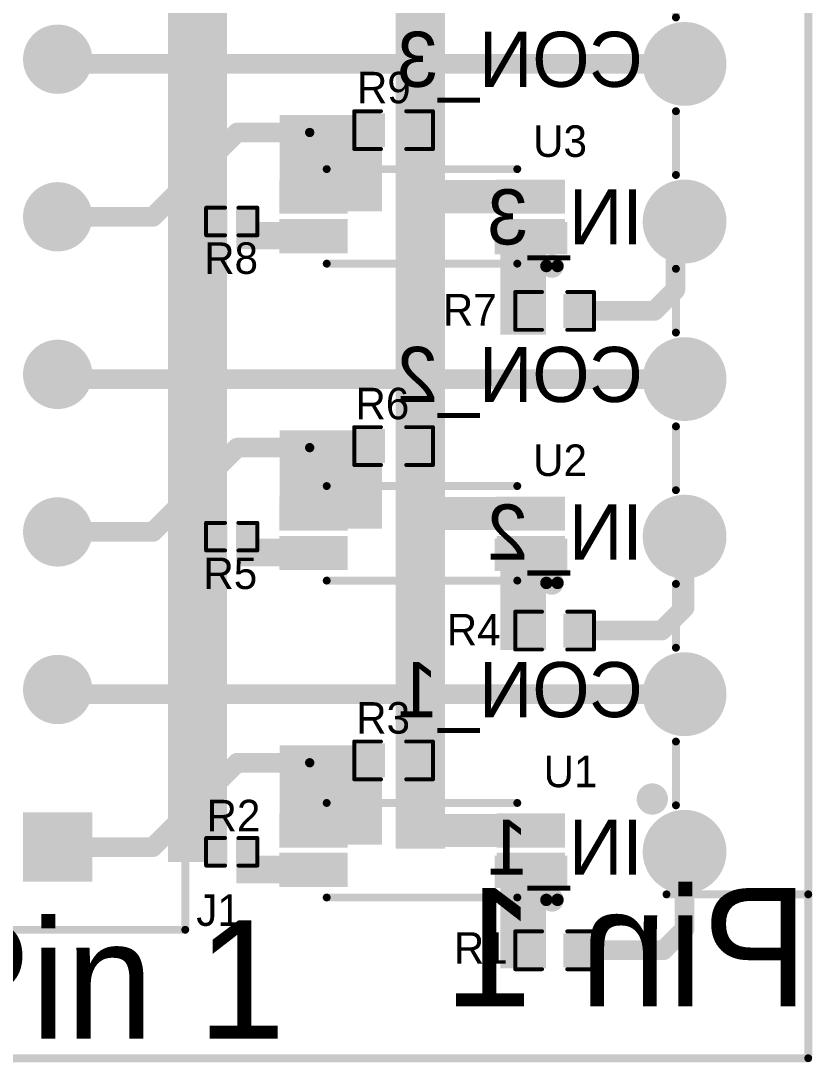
# Model space of a CAD drawing. Header units: millimetres. Extents: x 0.81 to 2.38, y 1.5 to 4.39.
# Drawn here: x 1.373 to 2.378, y 1.5 to 2.822 of the extents above; entities that cross this region are included whole.
import ezdxf

# ---------------------------------------------------------------- set-up
doc = ezdxf.new("R2010")
doc.units = ezdxf.units.MM
doc.header["$MEASUREMENT"] = 0
for name, color, linetype in [('BottomLayer', 5, 'Continuous'), ('BottomOverlay', 54, 'Continuous'), ('BottomSolder', 6, 'Continuous'), ('Mechanical2', 216, 'Continuous'), ('MultiLayer', 9, 'Continuous'), ('PadHoleLayer', 156, 'Continuous'), ('TopLayer', 1, 'Continuous'), ('TopOverlay', 2, 'Continuous'), ('TopPaste', 8, 'Continuous'), ('TopSolder', 216, 'Continuous'), ('ViaHoleLayer', 16, 'Continuous')]:
    doc.layers.add(name, color=color, linetype=linetype)

# ---------------------------------------------------------------- blocks, each defined once
blk = doc.blocks.new('PS2801C_1_F3_A_3')
at = {"layer": 'TopLayer'}
for points in [[(-0.039374, -0.0177165), (0.039374, -0.0177165), (-0.039374, 0.0177165), (0.039374, 0.0177165)], [(0.236216, -0.0177165), (0.314964, -0.0177165), (0.236216, 0.0177165), (0.314964, 0.0177165)], [(-0.039374, -0.0677165), (0.039374, -0.0677165), (-0.039374, -0.0322835), (0.039374, -0.0322835)], [(0.236216, -0.0677165), (0.314964, -0.0677165), (0.236216, -0.0322835), (0.314964, -0.0322835)]]:
    blk.add_solid(points, dxfattribs=at)
at = {"layer": 'TopOverlay'}
for points, const_width in [([(-0.0199289, 0.038, 1), (-0.0340711, 0.038, 1)], 0.015748), ([(-0.0380081, 0.038, 1), (-0.0301341, 0.038, 1)], 0.007874), ([(-0.0238659, 0.038, 1), (-0.0159919, 0.038, 1)], 0.007874), ([(0.0145, 0.035, 1), (0.0195, 0.035, 1)], 0.005), ([(0.2565, 0.035, 1), (0.2615, 0.035, 1)], 0.005), ([(0.0145, -0.085, 1), (0.0195, -0.085, 1)], 0.005), ([(0.2565, -0.085, 1), (0.2615, -0.085, 1)], 0.005)]:
    blk.add_lwpolyline(points, format="xyb", close=True, dxfattribs=dict(at, const_width=const_width))
at = {"layer": 'TopOverlay', "const_width": 0.01}
for points in [[(0.259, 0.035), (0.017, 0.035)], [(0.259, -0.085), (0.017, -0.085)]]:
    blk.add_lwpolyline(points, dxfattribs=at)
at = {"layer": 'TopPaste'}
for points in [[(-0.039374, -0.0177165), (0.039374, -0.0177165), (-0.039374, 0.0177165), (0.039374, 0.0177165)], [(0.236216, -0.0177165), (0.314964, -0.0177165), (0.236216, 0.0177165), (0.314964, 0.0177165)], [(-0.039374, -0.0677165), (0.039374, -0.0677165), (-0.039374, -0.0322835), (0.039374, -0.0322835)], [(0.236216, -0.0677165), (0.314964, -0.0677165), (0.236216, -0.0322835), (0.314964, -0.0322835)]]:
    blk.add_solid(points, dxfattribs=at)
at = {"layer": 'TopSolder'}
for points in [[(-0.043374, -0.0217165), (0.043374, -0.0217165), (-0.043374, 0.0217165), (0.043374, 0.0217165)], [(0.232216, -0.0217165), (0.318964, -0.0217165), (0.232216, 0.0217165), (0.318964, 0.0217165)], [(-0.043374, -0.0717165), (0.043374, -0.0717165), (-0.043374, -0.0282835), (0.043374, -0.0282835)], [(0.232216, -0.0717165), (0.318964, -0.0717165), (0.232216, -0.0282835), (0.318964, -0.0282835)]]:
    blk.add_solid(points, dxfattribs=at)
blk = doc.blocks.new('PS2801C_1_F3_A_4')
at = {"layer": 'TopLayer'}
for points in [[(-0.039374, -0.0177165), (0.039374, -0.0177165), (-0.039374, 0.0177165), (0.039374, 0.0177165)], [(0.236216, -0.0177165), (0.314964, -0.0177165), (0.236216, 0.0177165), (0.314964, 0.0177165)], [(-0.039374, -0.0677165), (0.039374, -0.0677165), (-0.039374, -0.0322835), (0.039374, -0.0322835)], [(0.236216, -0.0677165), (0.314964, -0.0677165), (0.236216, -0.0322835), (0.314964, -0.0322835)]]:
    blk.add_solid(points, dxfattribs=at)
at = {"layer": 'TopOverlay'}
for points, const_width in [([(-0.0199289, 0.038, 1), (-0.0340711, 0.038, 1)], 0.015748), ([(-0.0380081, 0.038, 1), (-0.0301341, 0.038, 1)], 0.007874), ([(-0.0238659, 0.038, 1), (-0.0159919, 0.038, 1)], 0.007874), ([(0.0145, 0.035, 1), (0.0195, 0.035, 1)], 0.005), ([(0.2565, 0.035, 1), (0.2615, 0.035, 1)], 0.005), ([(0.0145, -0.085, 1), (0.0195, -0.085, 1)], 0.005), ([(0.2565, -0.085, 1), (0.2615, -0.085, 1)], 0.005)]:
    blk.add_lwpolyline(points, format="xyb", close=True, dxfattribs=dict(at, const_width=const_width))
at = {"layer": 'TopOverlay', "const_width": 0.01}
for points in [[(0.259, 0.035), (0.017, 0.035)], [(0.259, -0.085), (0.017, -0.085)]]:
    blk.add_lwpolyline(points, dxfattribs=at)
at = {"layer": 'TopPaste'}
for points in [[(-0.039374, -0.0177165), (0.039374, -0.0177165), (-0.039374, 0.0177165), (0.039374, 0.0177165)], [(0.236216, -0.0177165), (0.314964, -0.0177165), (0.236216, 0.0177165), (0.314964, 0.0177165)], [(-0.039374, -0.0677165), (0.039374, -0.0677165), (-0.039374, -0.0322835), (0.039374, -0.0322835)], [(0.236216, -0.0677165), (0.314964, -0.0677165), (0.236216, -0.0322835), (0.314964, -0.0322835)]]:
    blk.add_solid(points, dxfattribs=at)
at = {"layer": 'TopSolder'}
for points in [[(-0.043374, -0.0217165), (0.043374, -0.0217165), (-0.043374, 0.0217165), (0.043374, 0.0217165)], [(0.232216, -0.0217165), (0.318964, -0.0217165), (0.232216, 0.0217165), (0.318964, 0.0217165)], [(-0.043374, -0.0717165), (0.043374, -0.0717165), (-0.043374, -0.0282835), (0.043374, -0.0282835)], [(0.232216, -0.0717165), (0.318964, -0.0717165), (0.232216, -0.0282835), (0.318964, -0.0282835)]]:
    blk.add_solid(points, dxfattribs=at)
blk = doc.blocks.new('PS2801C_1_F3_A_5')
at = {"layer": 'TopLayer'}
for points in [[(-0.039374, -0.0177165), (0.039374, -0.0177165), (-0.039374, 0.0177165), (0.039374, 0.0177165)], [(0.236216, -0.0177165), (0.314964, -0.0177165), (0.236216, 0.0177165), (0.314964, 0.0177165)], [(-0.039374, -0.0677165), (0.039374, -0.0677165), (-0.039374, -0.0322835), (0.039374, -0.0322835)], [(0.236216, -0.0677165), (0.314964, -0.0677165), (0.236216, -0.0322835), (0.314964, -0.0322835)]]:
    blk.add_solid(points, dxfattribs=at)
at = {"layer": 'TopOverlay'}
for points, const_width in [([(-0.0199289, 0.038, 1), (-0.0340711, 0.038, 1)], 0.015748), ([(-0.0380081, 0.038, 1), (-0.0301341, 0.038, 1)], 0.007874), ([(-0.0238659, 0.038, 1), (-0.0159919, 0.038, 1)], 0.007874), ([(0.0145, 0.035, 1), (0.0195, 0.035, 1)], 0.005), ([(0.2565, 0.035, 1), (0.2615, 0.035, 1)], 0.005), ([(0.0145, -0.085, 1), (0.0195, -0.085, 1)], 0.005), ([(0.2565, -0.085, 1), (0.2615, -0.085, 1)], 0.005)]:
    blk.add_lwpolyline(points, format="xyb", close=True, dxfattribs=dict(at, const_width=const_width))
at = {"layer": 'TopOverlay', "const_width": 0.01}
for points in [[(0.259, 0.035), (0.017, 0.035)], [(0.259, -0.085), (0.017, -0.085)]]:
    blk.add_lwpolyline(points, dxfattribs=at)
at = {"layer": 'TopPaste'}
for points in [[(-0.039374, -0.0177165), (0.039374, -0.0177165), (-0.039374, 0.0177165), (0.039374, 0.0177165)], [(0.236216, -0.0177165), (0.314964, -0.0177165), (0.236216, 0.0177165), (0.314964, 0.0177165)], [(-0.039374, -0.0677165), (0.039374, -0.0677165), (-0.039374, -0.0322835), (0.039374, -0.0322835)], [(0.236216, -0.0677165), (0.314964, -0.0677165), (0.236216, -0.0322835), (0.314964, -0.0322835)]]:
    blk.add_solid(points, dxfattribs=at)
at = {"layer": 'TopSolder'}
for points in [[(-0.043374, -0.0217165), (0.043374, -0.0217165), (-0.043374, 0.0217165), (0.043374, 0.0217165)], [(0.232216, -0.0217165), (0.318964, -0.0217165), (0.232216, 0.0217165), (0.318964, 0.0217165)], [(-0.043374, -0.0717165), (0.043374, -0.0717165), (-0.043374, -0.0282835), (0.043374, -0.0282835)], [(0.232216, -0.0717165), (0.318964, -0.0717165), (0.232216, -0.0282835), (0.318964, -0.0282835)]]:
    blk.add_solid(points, dxfattribs=at)
blk = doc.blocks.new('5_08___M____H______B_7')
at = {"layer": 'BottomLayer', "const_width": 0.0492126}
for points in [[(-0.0246063, 0, 1), (0.0246063, 0, 1)], [(0.1753937, 0, 1), (0.2246063, 0, 1)], [(0.3753937, 0, 1), (0.4246063, 0, 1)], [(0.5753937, 0, 1), (0.6246063, 0, 1)], [(0.7753937, 0, 1), (0.8246063, 0, 1)], [(0.9753937, 0, 1), (1.0246063, 0, 1)]]:
    blk.add_lwpolyline(points, format="xyb", close=True, dxfattribs=at)
at = {"layer": 'BottomOverlay'}
for points, const_width in [([(0.077, 0.041, 1), (0.057, 0.041, 1)], 0.019685), ([(0.0520788, 0.041, 1), (0.0619212, 0.041, 1)], 0.0098425), ([(0.0720788, 0.041, 1), (0.0819212, 0.041, 1)], 0.0098425), ([(-0.0565, 0.023, 1), (-0.0515, 0.023, 1)], 0.005), ([(0.0565, 0.011, 1), (0.0615, 0.011, 1)], 0.005), ([(0.1375, 0.011, 1), (0.1425, 0.011, 1)], 0.005), ([(0.2565, 0.011, 1), (0.2615, 0.011, 1)], 0.005), ([(0.3375, 0.011, 1), (0.3425, 0.011, 1)], 0.005), ([(0.4565, 0.011, 1), (0.4615, 0.011, 1)], 0.005), ([(0.5375, 0.011, 1), (0.5425, 0.011, 1)], 0.005), ([(0.6565, 0.011, 1), (0.6615, 0.011, 1)], 0.005), ([(0.7375, 0.011, 1), (0.7425, 0.011, 1)], 0.005), ([(0.8565, 0.011, 1), (0.8615, 0.011, 1)], 0.005), ([(0.9375, 0.011, 1), (0.9425, 0.011, 1)], 0.005), ([(1.0565, 0.011, 1), (1.0615, 0.011, 1)], 0.005), ([(-0.0565, -0.157, 1), (-0.0515, -0.157, 1)], 0.005), ([(-0.0565, -0.157, 1), (-0.0515, -0.157, 1)], 0.005)]:
    blk.add_lwpolyline(points, format="xyb", close=True, dxfattribs=dict(at, const_width=const_width))
at = {"layer": 'BottomOverlay', "const_width": 0.01}
for points in [[(-0.054, 0.023), (-0.054, -0.157)], [(0.059, 0.011), (0.14, 0.011)], [(0.259, 0.011), (0.34, 0.011)], [(0.459, 0.011), (0.54, 0.011)], [(0.659, 0.011), (0.74, 0.011)], [(0.859, 0.011), (0.94, 0.011)], [(1.059, 0.011), (1.14, 0.011)], [(-0.054, -0.157), (2.253, -0.157)]]:
    blk.add_lwpolyline(points, dxfattribs=at)
at = {"layer": 'BottomSolder', "const_width": 0.0532126}
for points in [[(-0.0266063, 0, 1), (0.0266063, 0, 1)], [(0.1733937, 0, 1), (0.2266063, 0, 1)], [(0.3733937, 0, 1), (0.4266063, 0, 1)], [(0.5733937, 0, 1), (0.6266063, 0, 1)], [(0.7733937, 0, 1), (0.8266063, 0, 1)], [(0.9733937, 0, 1), (1.0266063, 0, 1)]]:
    blk.add_lwpolyline(points, format="xyb", close=True, dxfattribs=at)
at = {"layer": 'MultiLayer', "const_width": 0.0492126}
for points in [[(-0.0246063, 0, 1), (0.0246063, 0, 1)], [(0.1753937, 0, 1), (0.2246063, 0, 1)], [(0.3753937, 0, 1), (0.4246063, 0, 1)], [(0.5753937, 0, 1), (0.6246063, 0, 1)], [(0.7753937, 0, 1), (0.8246063, 0, 1)], [(0.9753937, 0, 1), (1.0246063, 0, 1)]]:
    blk.add_lwpolyline(points, format="xyb", close=True, dxfattribs=at)
at = {"layer": 'PadHoleLayer', "const_width": 0.0295275}
for points in [[(-0.0147638, 0, 1), (0.0147638, 0, 1)], [(0.1852362, 0, 1), (0.2147638, 0, 1)], [(0.3852362, 0, 1), (0.4147638, 0, 1)], [(0.5852362, 0, 1), (0.6147638, 0, 1)], [(0.7852362, 0, 1), (0.8147638, 0, 1)], [(0.9852362, 0, 1), (1.0147638, 0, 1)]]:
    blk.add_lwpolyline(points, format="xyb", close=True, dxfattribs=at)
at = {"layer": 'TopLayer', "const_width": 0.0492126}
for points in [[(-0.0246063, 0, 1), (0.0246063, 0, 1)], [(0.1753937, 0, 1), (0.2246063, 0, 1)], [(0.3753937, 0, 1), (0.4246063, 0, 1)], [(0.5753937, 0, 1), (0.6246063, 0, 1)], [(0.7753937, 0, 1), (0.8246063, 0, 1)], [(0.9753937, 0, 1), (1.0246063, 0, 1)]]:
    blk.add_lwpolyline(points, format="xyb", close=True, dxfattribs=at)
at = {"layer": 'TopSolder', "const_width": 0.0532126}
for points in [[(-0.0266063, 0, 1), (0.0266063, 0, 1)], [(0.1733937, 0, 1), (0.2266063, 0, 1)], [(0.3733937, 0, 1), (0.4266063, 0, 1)], [(0.5733937, 0, 1), (0.6266063, 0, 1)], [(0.7733937, 0, 1), (0.8266063, 0, 1)], [(0.9733937, 0, 1), (1.0266063, 0, 1)]]:
    blk.add_lwpolyline(points, format="xyb", close=True, dxfattribs=at)
blk = doc.blocks.new('T________B_____12_P___8')
at = {"layer": 'BottomLayer', "const_width": 0.04}
for points in [[(0.18, 0, 1), (0.22, 0, 1)], [(0.38, 0, 1), (0.42, 0, 1)], [(0.58, 0, 1), (0.62, 0, 1)], [(0.78, 0, 1), (0.82, 0, 1)], [(0.98, 0, 1), (1.02, 0, 1)]]:
    blk.add_lwpolyline(points, format="xyb", close=True, dxfattribs=at)
at = {"layer": 'BottomLayer'}
blk.add_solid([(-0.04, 0.04), (-0.04, -0.04), (0.04, 0.04), (0.04, -0.04)], dxfattribs=at)
at = {"layer": 'BottomSolder', "const_width": 0.044}
for points in [[(0.178, 0, 1), (0.222, 0, 1)], [(0.378, 0, 1), (0.422, 0, 1)], [(0.578, 0, 1), (0.622, 0, 1)], [(0.778, 0, 1), (0.822, 0, 1)], [(0.978, 0, 1), (1.022, 0, 1)]]:
    blk.add_lwpolyline(points, format="xyb", close=True, dxfattribs=at)
at = {"layer": 'BottomSolder'}
blk.add_solid([(-0.044, 0.044), (-0.044, -0.044), (0.044, 0.044), (0.044, -0.044)], dxfattribs=at)
at = {"layer": 'MultiLayer', "const_width": 0.04}
for points in [[(0.18, 0, 1), (0.22, 0, 1)], [(0.38, 0, 1), (0.42, 0, 1)], [(0.58, 0, 1), (0.62, 0, 1)], [(0.78, 0, 1), (0.82, 0, 1)], [(0.98, 0, 1), (1.02, 0, 1)]]:
    blk.add_lwpolyline(points, format="xyb", close=True, dxfattribs=at)
at = {"layer": 'MultiLayer'}
blk.add_solid([(-0.04, 0.04), (-0.04, -0.04), (0.04, 0.04), (0.04, -0.04)], dxfattribs=at)
at = {"layer": 'PadHoleLayer', "const_width": 0.0275}
for points in [[(-0.01375, 0, 1), (0.01375, 0, 1)], [(0.18625, 0, 1), (0.21375, 0, 1)], [(0.38625, 0, 1), (0.41375, 0, 1)], [(0.58625, 0, 1), (0.61375, 0, 1)], [(0.78625, 0, 1), (0.81375, 0, 1)], [(0.98625, 0, 1), (1.01375, 0, 1)]]:
    blk.add_lwpolyline(points, format="xyb", close=True, dxfattribs=at)
at = {"layer": 'TopLayer', "const_width": 0.04}
for points in [[(0.18, 0, 1), (0.22, 0, 1)], [(0.38, 0, 1), (0.42, 0, 1)], [(0.58, 0, 1), (0.62, 0, 1)], [(0.78, 0, 1), (0.82, 0, 1)], [(0.98, 0, 1), (1.02, 0, 1)]]:
    blk.add_lwpolyline(points, format="xyb", close=True, dxfattribs=at)
at = {"layer": 'TopLayer'}
blk.add_solid([(-0.04, 0.04), (-0.04, -0.04), (0.04, 0.04), (0.04, -0.04)], dxfattribs=at)
at = {"layer": 'TopOverlay', "const_width": 0.01}
for points in [[(-0.105, 0.1639996), (-0.105, -0.162)], [(-0.105, -0.162), (2.325, -0.162)]]:
    blk.add_lwpolyline(points, dxfattribs=at)
at = {"layer": 'TopOverlay', "const_width": 0.005}
blk.add_lwpolyline([(-0.1075, -0.162, 1), (-0.1025, -0.162, 1)], format="xyb", close=True, dxfattribs=at)
blk.add_lwpolyline([(-0.1075, -0.162, 1), (-0.1025, -0.162, 1)], format="xyb", close=True, dxfattribs=at)
at = {"layer": 'TopSolder', "const_width": 0.044}
for points in [[(0.178, 0, 1), (0.222, 0, 1)], [(0.378, 0, 1), (0.422, 0, 1)], [(0.578, 0, 1), (0.622, 0, 1)], [(0.778, 0, 1), (0.822, 0, 1)], [(0.978, 0, 1), (1.022, 0, 1)]]:
    blk.add_lwpolyline(points, format="xyb", close=True, dxfattribs=at)
at = {"layer": 'TopSolder'}
blk.add_solid([(-0.044, 0.044), (-0.044, -0.044), (0.044, 0.044), (0.044, -0.044)], dxfattribs=at)
blk = doc.blocks.new('R__0603_14')
at = {"layer": 'TopLayer'}
for points in [[(-0.015, -0.0175), (-0.015, 0.0175), (-0.045, -0.0175), (-0.045, 0.0175)], [(0.045, -0.0175), (0.045, 0.0175), (0.015, -0.0175), (0.015, 0.0175)]]:
    blk.add_solid(points, dxfattribs=at)
at = {"layer": 'TopOverlay', "const_width": 0.005}
for points in [[(-0.05, -0.024), (-0.05, 0.024)], [(-0.05, 0.024), (-0.016, 0.024)], [(0.016, 0.024), (0.05, 0.024)], [(0.05, -0.024), (0.05, 0.024)], [(-0.05, -0.024), (-0.016, -0.024)], [(0.016, -0.024), (0.05, -0.024)]]:
    blk.add_lwpolyline(points, dxfattribs=at)
at = {"layer": 'TopOverlay', "const_width": 0.0025}
for points in [[(-0.05125, 0.024, 1), (-0.04875, 0.024, 1)], [(-0.05125, 0.024, 1), (-0.04875, 0.024, 1)], [(-0.01725, 0.024, 1), (-0.01475, 0.024, 1)], [(0.01475, 0.024, 1), (0.01725, 0.024, 1)], [(0.04875, 0.024, 1), (0.05125, 0.024, 1)], [(0.04875, 0.024, 1), (0.05125, 0.024, 1)], [(-0.05125, -0.024, 1), (-0.04875, -0.024, 1)], [(-0.05125, -0.024, 1), (-0.04875, -0.024, 1)], [(-0.01725, -0.024, 1), (-0.01475, -0.024, 1)], [(0.01475, -0.024, 1), (0.01725, -0.024, 1)], [(0.04875, -0.024, 1), (0.05125, -0.024, 1)], [(0.04875, -0.024, 1), (0.05125, -0.024, 1)]]:
    blk.add_lwpolyline(points, format="xyb", close=True, dxfattribs=at)
at = {"layer": 'TopPaste'}
for points in [[(-0.015, -0.0175), (-0.015, 0.0175), (-0.045, -0.0175), (-0.045, 0.0175)], [(0.045, -0.0175), (0.045, 0.0175), (0.015, -0.0175), (0.015, 0.0175)]]:
    blk.add_solid(points, dxfattribs=at)
at = {"layer": 'TopSolder'}
for points in [[(-0.011, -0.0215), (-0.011, 0.0215), (-0.049, -0.0215), (-0.049, 0.0215)], [(0.049, -0.0215), (0.049, 0.0215), (0.011, -0.0215), (0.011, 0.0215)]]:
    blk.add_solid(points, dxfattribs=at)
blk = doc.blocks.new('R__0402_15')
at = {"layer": 'TopLayer'}
for points in [[(-0.0095, -0.0125), (-0.0095, 0.0125), (-0.0275, -0.0125), (-0.0275, 0.0125)], [(0.0275, -0.0125), (0.0275, 0.0125), (0.0095, -0.0125), (0.0095, 0.0125)]]:
    blk.add_solid(points, dxfattribs=at)
at = {"layer": 'TopOverlay', "const_width": 0.005}
for points in [[(-0.0085, 0.0175), (-0.0325, 0.0175)], [(-0.0325, 0.0175), (-0.0325, -0.0175)], [(0.0325, 0.0175), (0.0085, 0.0175)], [(0.0325, 0.0175), (0.0325, -0.0175)], [(-0.0085, -0.0175), (-0.0325, -0.0175)], [(0.0325, -0.0175), (0.0085, -0.0175)]]:
    blk.add_lwpolyline(points, dxfattribs=at)
at = {"layer": 'TopOverlay', "const_width": 0.0025}
for points in [[(-0.03375, 0.0175, 1), (-0.03125, 0.0175, 1)], [(-0.03375, 0.0175, 1), (-0.03125, 0.0175, 1)], [(-0.00975, 0.0175, 1), (-0.00725, 0.0175, 1)], [(0.00725, 0.0175, 1), (0.00975, 0.0175, 1)], [(0.03125, 0.0175, 1), (0.03375, 0.0175, 1)], [(0.03125, 0.0175, 1), (0.03375, 0.0175, 1)], [(-0.03375, -0.0175, 1), (-0.03125, -0.0175, 1)], [(-0.03375, -0.0175, 1), (-0.03125, -0.0175, 1)], [(-0.00975, -0.0175, 1), (-0.00725, -0.0175, 1)], [(0.00725, -0.0175, 1), (0.00975, -0.0175, 1)], [(0.03125, -0.0175, 1), (0.03375, -0.0175, 1)], [(0.03125, -0.0175, 1), (0.03375, -0.0175, 1)]]:
    blk.add_lwpolyline(points, format="xyb", close=True, dxfattribs=at)
at = {"layer": 'TopPaste'}
for points in [[(-0.0095, -0.0125), (-0.0095, 0.0125), (-0.0275, -0.0125), (-0.0275, 0.0125)], [(0.0275, -0.0125), (0.0275, 0.0125), (0.0095, -0.0125), (0.0095, 0.0125)]]:
    blk.add_solid(points, dxfattribs=at)
at = {"layer": 'TopSolder'}
for points in [[(-0.0055, -0.0165), (-0.0055, 0.0165), (-0.0315, -0.0165), (-0.0315, 0.0165)], [(0.0315, -0.0165), (0.0315, 0.0165), (0.0055, -0.0165), (0.0055, 0.0165)]]:
    blk.add_solid(points, dxfattribs=at)
blk = doc.blocks.new('R__0603_16')
at = {"layer": 'TopLayer'}
for points in [[(-0.015, -0.0175), (-0.015, 0.0175), (-0.045, -0.0175), (-0.045, 0.0175)], [(0.045, -0.0175), (0.045, 0.0175), (0.015, -0.0175), (0.015, 0.0175)]]:
    blk.add_solid(points, dxfattribs=at)
at = {"layer": 'TopOverlay', "const_width": 0.005}
for points in [[(-0.05, 0.024), (-0.05, -0.024)], [(-0.016, 0.024), (-0.05, 0.024)], [(0.05, 0.024), (0.016, 0.024)], [(0.05, 0.024), (0.05, -0.024)], [(-0.016, -0.024), (-0.05, -0.024)], [(0.05, -0.024), (0.016, -0.024)]]:
    blk.add_lwpolyline(points, dxfattribs=at)
at = {"layer": 'TopOverlay', "const_width": 0.0025}
for points in [[(-0.05125, 0.024, 1), (-0.04875, 0.024, 1)], [(-0.05125, 0.024, 1), (-0.04875, 0.024, 1)], [(-0.01725, 0.024, 1), (-0.01475, 0.024, 1)], [(0.01475, 0.024, 1), (0.01725, 0.024, 1)], [(0.04875, 0.024, 1), (0.05125, 0.024, 1)], [(0.04875, 0.024, 1), (0.05125, 0.024, 1)], [(-0.05125, -0.024, 1), (-0.04875, -0.024, 1)], [(-0.05125, -0.024, 1), (-0.04875, -0.024, 1)], [(-0.01725, -0.024, 1), (-0.01475, -0.024, 1)], [(0.01475, -0.024, 1), (0.01725, -0.024, 1)], [(0.04875, -0.024, 1), (0.05125, -0.024, 1)], [(0.04875, -0.024, 1), (0.05125, -0.024, 1)]]:
    blk.add_lwpolyline(points, format="xyb", close=True, dxfattribs=at)
at = {"layer": 'TopPaste'}
for points in [[(-0.015, -0.0175), (-0.015, 0.0175), (-0.045, -0.0175), (-0.045, 0.0175)], [(0.045, -0.0175), (0.045, 0.0175), (0.015, -0.0175), (0.015, 0.0175)]]:
    blk.add_solid(points, dxfattribs=at)
at = {"layer": 'TopSolder'}
for points in [[(-0.011, -0.0215), (-0.011, 0.0215), (-0.049, -0.0215), (-0.049, 0.0215)], [(0.049, -0.0215), (0.049, 0.0215), (0.011, -0.0215), (0.011, 0.0215)]]:
    blk.add_solid(points, dxfattribs=at)
blk = doc.blocks.new('R__0603_17')
at = {"layer": 'TopLayer'}
for points in [[(-0.015, -0.0175), (-0.015, 0.0175), (-0.045, -0.0175), (-0.045, 0.0175)], [(0.045, -0.0175), (0.045, 0.0175), (0.015, -0.0175), (0.015, 0.0175)]]:
    blk.add_solid(points, dxfattribs=at)
at = {"layer": 'TopOverlay', "const_width": 0.005}
for points in [[(-0.05, -0.024), (-0.05, 0.024)], [(-0.05, 0.024), (-0.016, 0.024)], [(0.016, 0.024), (0.05, 0.024)], [(0.05, -0.024), (0.05, 0.024)], [(-0.05, -0.024), (-0.016, -0.024)], [(0.016, -0.024), (0.05, -0.024)]]:
    blk.add_lwpolyline(points, dxfattribs=at)
at = {"layer": 'TopOverlay', "const_width": 0.0025}
for points in [[(-0.05125, 0.024, 1), (-0.04875, 0.024, 1)], [(-0.05125, 0.024, 1), (-0.04875, 0.024, 1)], [(-0.01725, 0.024, 1), (-0.01475, 0.024, 1)], [(0.01475, 0.024, 1), (0.01725, 0.024, 1)], [(0.04875, 0.024, 1), (0.05125, 0.024, 1)], [(0.04875, 0.024, 1), (0.05125, 0.024, 1)], [(-0.05125, -0.024, 1), (-0.04875, -0.024, 1)], [(-0.05125, -0.024, 1), (-0.04875, -0.024, 1)], [(-0.01725, -0.024, 1), (-0.01475, -0.024, 1)], [(0.01475, -0.024, 1), (0.01725, -0.024, 1)], [(0.04875, -0.024, 1), (0.05125, -0.024, 1)], [(0.04875, -0.024, 1), (0.05125, -0.024, 1)]]:
    blk.add_lwpolyline(points, format="xyb", close=True, dxfattribs=at)
at = {"layer": 'TopPaste'}
for points in [[(-0.015, -0.0175), (-0.015, 0.0175), (-0.045, -0.0175), (-0.045, 0.0175)], [(0.045, -0.0175), (0.045, 0.0175), (0.015, -0.0175), (0.015, 0.0175)]]:
    blk.add_solid(points, dxfattribs=at)
at = {"layer": 'TopSolder'}
for points in [[(-0.011, -0.0215), (-0.011, 0.0215), (-0.049, -0.0215), (-0.049, 0.0215)], [(0.049, -0.0215), (0.049, 0.0215), (0.011, -0.0215), (0.011, 0.0215)]]:
    blk.add_solid(points, dxfattribs=at)
blk = doc.blocks.new('R__0402_18')
at = {"layer": 'TopLayer'}
for points in [[(-0.0095, -0.0125), (-0.0095, 0.0125), (-0.0275, -0.0125), (-0.0275, 0.0125)], [(0.0275, -0.0125), (0.0275, 0.0125), (0.0095, -0.0125), (0.0095, 0.0125)]]:
    blk.add_solid(points, dxfattribs=at)
at = {"layer": 'TopOverlay', "const_width": 0.005}
for points in [[(-0.0085, 0.0175), (-0.0325, 0.0175)], [(-0.0325, 0.0175), (-0.0325, -0.0175)], [(0.0325, 0.0175), (0.0085, 0.0175)], [(0.0325, 0.0175), (0.0325, -0.0175)], [(-0.0085, -0.0175), (-0.0325, -0.0175)], [(0.0325, -0.0175), (0.0085, -0.0175)]]:
    blk.add_lwpolyline(points, dxfattribs=at)
at = {"layer": 'TopOverlay', "const_width": 0.0025}
for points in [[(-0.03375, 0.0175, 1), (-0.03125, 0.0175, 1)], [(-0.03375, 0.0175, 1), (-0.03125, 0.0175, 1)], [(-0.00975, 0.0175, 1), (-0.00725, 0.0175, 1)], [(0.00725, 0.0175, 1), (0.00975, 0.0175, 1)], [(0.03125, 0.0175, 1), (0.03375, 0.0175, 1)], [(0.03125, 0.0175, 1), (0.03375, 0.0175, 1)], [(-0.03375, -0.0175, 1), (-0.03125, -0.0175, 1)], [(-0.03375, -0.0175, 1), (-0.03125, -0.0175, 1)], [(-0.00975, -0.0175, 1), (-0.00725, -0.0175, 1)], [(0.00725, -0.0175, 1), (0.00975, -0.0175, 1)], [(0.03125, -0.0175, 1), (0.03375, -0.0175, 1)], [(0.03125, -0.0175, 1), (0.03375, -0.0175, 1)]]:
    blk.add_lwpolyline(points, format="xyb", close=True, dxfattribs=at)
at = {"layer": 'TopPaste'}
for points in [[(-0.0095, -0.0125), (-0.0095, 0.0125), (-0.0275, -0.0125), (-0.0275, 0.0125)], [(0.0275, -0.0125), (0.0275, 0.0125), (0.0095, -0.0125), (0.0095, 0.0125)]]:
    blk.add_solid(points, dxfattribs=at)
at = {"layer": 'TopSolder'}
for points in [[(-0.0055, -0.0165), (-0.0055, 0.0165), (-0.0315, -0.0165), (-0.0315, 0.0165)], [(0.0315, -0.0165), (0.0315, 0.0165), (0.0055, -0.0165), (0.0055, 0.0165)]]:
    blk.add_solid(points, dxfattribs=at)
blk = doc.blocks.new('R__0603_19')
at = {"layer": 'TopLayer'}
for points in [[(-0.015, -0.0175), (-0.015, 0.0175), (-0.045, -0.0175), (-0.045, 0.0175)], [(0.045, -0.0175), (0.045, 0.0175), (0.015, -0.0175), (0.015, 0.0175)]]:
    blk.add_solid(points, dxfattribs=at)
at = {"layer": 'TopOverlay', "const_width": 0.005}
for points in [[(-0.05, 0.024), (-0.05, -0.024)], [(-0.016, 0.024), (-0.05, 0.024)], [(0.05, 0.024), (0.016, 0.024)], [(0.05, 0.024), (0.05, -0.024)], [(-0.016, -0.024), (-0.05, -0.024)], [(0.05, -0.024), (0.016, -0.024)]]:
    blk.add_lwpolyline(points, dxfattribs=at)
at = {"layer": 'TopOverlay', "const_width": 0.0025}
for points in [[(-0.05125, 0.024, 1), (-0.04875, 0.024, 1)], [(-0.05125, 0.024, 1), (-0.04875, 0.024, 1)], [(-0.01725, 0.024, 1), (-0.01475, 0.024, 1)], [(0.01475, 0.024, 1), (0.01725, 0.024, 1)], [(0.04875, 0.024, 1), (0.05125, 0.024, 1)], [(0.04875, 0.024, 1), (0.05125, 0.024, 1)], [(-0.05125, -0.024, 1), (-0.04875, -0.024, 1)], [(-0.05125, -0.024, 1), (-0.04875, -0.024, 1)], [(-0.01725, -0.024, 1), (-0.01475, -0.024, 1)], [(0.01475, -0.024, 1), (0.01725, -0.024, 1)], [(0.04875, -0.024, 1), (0.05125, -0.024, 1)], [(0.04875, -0.024, 1), (0.05125, -0.024, 1)]]:
    blk.add_lwpolyline(points, format="xyb", close=True, dxfattribs=at)
at = {"layer": 'TopPaste'}
for points in [[(-0.015, -0.0175), (-0.015, 0.0175), (-0.045, -0.0175), (-0.045, 0.0175)], [(0.045, -0.0175), (0.045, 0.0175), (0.015, -0.0175), (0.015, 0.0175)]]:
    blk.add_solid(points, dxfattribs=at)
at = {"layer": 'TopSolder'}
for points in [[(-0.011, -0.0215), (-0.011, 0.0215), (-0.049, -0.0215), (-0.049, 0.0215)], [(0.049, -0.0215), (0.049, 0.0215), (0.011, -0.0215), (0.011, 0.0215)]]:
    blk.add_solid(points, dxfattribs=at)
blk = doc.blocks.new('R__0603_20')
at = {"layer": 'TopLayer'}
for points in [[(-0.015, -0.0175), (-0.015, 0.0175), (-0.045, -0.0175), (-0.045, 0.0175)], [(0.045, -0.0175), (0.045, 0.0175), (0.015, -0.0175), (0.015, 0.0175)]]:
    blk.add_solid(points, dxfattribs=at)
at = {"layer": 'TopOverlay', "const_width": 0.005}
for points in [[(-0.05, -0.024), (-0.05, 0.024)], [(-0.05, 0.024), (-0.016, 0.024)], [(0.016, 0.024), (0.05, 0.024)], [(0.05, -0.024), (0.05, 0.024)], [(-0.05, -0.024), (-0.016, -0.024)], [(0.016, -0.024), (0.05, -0.024)]]:
    blk.add_lwpolyline(points, dxfattribs=at)
at = {"layer": 'TopOverlay', "const_width": 0.0025}
for points in [[(-0.05125, 0.024, 1), (-0.04875, 0.024, 1)], [(-0.05125, 0.024, 1), (-0.04875, 0.024, 1)], [(-0.01725, 0.024, 1), (-0.01475, 0.024, 1)], [(0.01475, 0.024, 1), (0.01725, 0.024, 1)], [(0.04875, 0.024, 1), (0.05125, 0.024, 1)], [(0.04875, 0.024, 1), (0.05125, 0.024, 1)], [(-0.05125, -0.024, 1), (-0.04875, -0.024, 1)], [(-0.05125, -0.024, 1), (-0.04875, -0.024, 1)], [(-0.01725, -0.024, 1), (-0.01475, -0.024, 1)], [(0.01475, -0.024, 1), (0.01725, -0.024, 1)], [(0.04875, -0.024, 1), (0.05125, -0.024, 1)], [(0.04875, -0.024, 1), (0.05125, -0.024, 1)]]:
    blk.add_lwpolyline(points, format="xyb", close=True, dxfattribs=at)
at = {"layer": 'TopPaste'}
for points in [[(-0.015, -0.0175), (-0.015, 0.0175), (-0.045, -0.0175), (-0.045, 0.0175)], [(0.045, -0.0175), (0.045, 0.0175), (0.015, -0.0175), (0.015, 0.0175)]]:
    blk.add_solid(points, dxfattribs=at)
at = {"layer": 'TopSolder'}
for points in [[(-0.011, -0.0215), (-0.011, 0.0215), (-0.049, -0.0215), (-0.049, 0.0215)], [(0.049, -0.0215), (0.049, 0.0215), (0.011, -0.0215), (0.011, 0.0215)]]:
    blk.add_solid(points, dxfattribs=at)
blk = doc.blocks.new('R__0402_21')
at = {"layer": 'TopLayer'}
for points in [[(-0.0095, -0.0125), (-0.0095, 0.0125), (-0.0275, -0.0125), (-0.0275, 0.0125)], [(0.0275, -0.0125), (0.0275, 0.0125), (0.0095, -0.0125), (0.0095, 0.0125)]]:
    blk.add_solid(points, dxfattribs=at)
at = {"layer": 'TopOverlay', "const_width": 0.005}
for points in [[(-0.0085, 0.0175), (-0.0325, 0.0175)], [(-0.0325, 0.0175), (-0.0325, -0.0175)], [(0.0325, 0.0175), (0.0085, 0.0175)], [(0.0325, 0.0175), (0.0325, -0.0175)], [(-0.0085, -0.0175), (-0.0325, -0.0175)], [(0.0325, -0.0175), (0.0085, -0.0175)]]:
    blk.add_lwpolyline(points, dxfattribs=at)
at = {"layer": 'TopOverlay', "const_width": 0.0025}
for points in [[(-0.03375, 0.0175, 1), (-0.03125, 0.0175, 1)], [(-0.03375, 0.0175, 1), (-0.03125, 0.0175, 1)], [(-0.00975, 0.0175, 1), (-0.00725, 0.0175, 1)], [(0.00725, 0.0175, 1), (0.00975, 0.0175, 1)], [(0.03125, 0.0175, 1), (0.03375, 0.0175, 1)], [(0.03125, 0.0175, 1), (0.03375, 0.0175, 1)], [(-0.03375, -0.0175, 1), (-0.03125, -0.0175, 1)], [(-0.03375, -0.0175, 1), (-0.03125, -0.0175, 1)], [(-0.00975, -0.0175, 1), (-0.00725, -0.0175, 1)], [(0.00725, -0.0175, 1), (0.00975, -0.0175, 1)], [(0.03125, -0.0175, 1), (0.03375, -0.0175, 1)], [(0.03125, -0.0175, 1), (0.03375, -0.0175, 1)]]:
    blk.add_lwpolyline(points, format="xyb", close=True, dxfattribs=at)
at = {"layer": 'TopPaste'}
for points in [[(-0.0095, -0.0125), (-0.0095, 0.0125), (-0.0275, -0.0125), (-0.0275, 0.0125)], [(0.0275, -0.0125), (0.0275, 0.0125), (0.0095, -0.0125), (0.0095, 0.0125)]]:
    blk.add_solid(points, dxfattribs=at)
at = {"layer": 'TopSolder'}
for points in [[(-0.0055, -0.0165), (-0.0055, 0.0165), (-0.0315, -0.0165), (-0.0315, 0.0165)], [(0.0315, -0.0165), (0.0315, 0.0165), (0.0055, -0.0165), (0.0055, 0.0165)]]:
    blk.add_solid(points, dxfattribs=at)
blk = doc.blocks.new('R__0603_22')
at = {"layer": 'TopLayer'}
for points in [[(-0.015, -0.0175), (-0.015, 0.0175), (-0.045, -0.0175), (-0.045, 0.0175)], [(0.045, -0.0175), (0.045, 0.0175), (0.015, -0.0175), (0.015, 0.0175)]]:
    blk.add_solid(points, dxfattribs=at)
at = {"layer": 'TopOverlay', "const_width": 0.005}
for points in [[(-0.05, 0.024), (-0.05, -0.024)], [(-0.016, 0.024), (-0.05, 0.024)], [(0.05, 0.024), (0.016, 0.024)], [(0.05, 0.024), (0.05, -0.024)], [(-0.016, -0.024), (-0.05, -0.024)], [(0.05, -0.024), (0.016, -0.024)]]:
    blk.add_lwpolyline(points, dxfattribs=at)
at = {"layer": 'TopOverlay', "const_width": 0.0025}
for points in [[(-0.05125, 0.024, 1), (-0.04875, 0.024, 1)], [(-0.05125, 0.024, 1), (-0.04875, 0.024, 1)], [(-0.01725, 0.024, 1), (-0.01475, 0.024, 1)], [(0.01475, 0.024, 1), (0.01725, 0.024, 1)], [(0.04875, 0.024, 1), (0.05125, 0.024, 1)], [(0.04875, 0.024, 1), (0.05125, 0.024, 1)], [(-0.05125, -0.024, 1), (-0.04875, -0.024, 1)], [(-0.05125, -0.024, 1), (-0.04875, -0.024, 1)], [(-0.01725, -0.024, 1), (-0.01475, -0.024, 1)], [(0.01475, -0.024, 1), (0.01725, -0.024, 1)], [(0.04875, -0.024, 1), (0.05125, -0.024, 1)], [(0.04875, -0.024, 1), (0.05125, -0.024, 1)]]:
    blk.add_lwpolyline(points, format="xyb", close=True, dxfattribs=at)
at = {"layer": 'TopPaste'}
for points in [[(-0.015, -0.0175), (-0.015, 0.0175), (-0.045, -0.0175), (-0.045, 0.0175)], [(0.045, -0.0175), (0.045, 0.0175), (0.015, -0.0175), (0.015, 0.0175)]]:
    blk.add_solid(points, dxfattribs=at)
at = {"layer": 'TopSolder'}
for points in [[(-0.011, -0.0215), (-0.011, 0.0215), (-0.049, -0.0215), (-0.049, 0.0215)], [(0.049, -0.0215), (0.049, 0.0215), (0.011, -0.0215), (0.011, 0.0215)]]:
    blk.add_solid(points, dxfattribs=at)

msp = doc.modelspace()

# ---------------------------------------------------------------- linework, layer by layer
at = {"layer": 'BottomLayer', "const_width": 0.025}
for points in [[(1.42, 2.773), (1.4275, 2.7805)], [(1.42, 2.773), (1.426, 2.767)], [(1.426, 2.767), (2.216016, 2.767)], [(1.541, 2.573), (1.648, 2.68)], [(1.648, 2.68), (1.74, 2.68)], [(1.42, 2.573), (1.541, 2.573)], [(1.42, 2.373), (1.4275, 2.3805)], [(1.42, 2.373), (1.426, 2.367)], [(1.426, 2.367), (2.216016, 2.367)], [(1.541, 2.173), (1.648, 2.28)], [(1.648, 2.28), (1.74, 2.28)], [(1.42, 2.173), (1.541, 2.173)], [(1.42, 1.973), (1.4275, 1.9805)], [(1.42, 1.973), (1.426, 1.967)], [(1.426, 1.967), (2.216016, 1.967)], [(1.541, 1.773), (1.648, 1.88)], [(1.648, 1.88), (1.74, 1.88)], [(1.42, 1.773), (1.541, 1.773)]]:
    msp.add_lwpolyline(points, dxfattribs=at)
at = {"layer": 'BottomLayer'}
for points, const_width in [([(1.42125, 2.7805, 1), (1.43375, 2.7805, 1)], 0.0125), ([(1.41375, 2.773, 1), (1.42625, 2.773, 1)], 0.0125), ([(1.41375, 2.773, 1), (1.42625, 2.773, 1)], 0.0125), ([(1.41975, 2.767, 1), (1.43225, 2.767, 1)], 0.0125), ([(1.41975, 2.767, 1), (1.43225, 2.767, 1)], 0.0125), ([(2.209766, 2.767, 1), (2.222266, 2.767, 1)], 0.0125), ([(1.64175, 2.68, 1), (1.65425, 2.68, 1)], 0.0125), ([(1.64175, 2.68, 1), (1.65425, 2.68, 1)], 0.0125), ([(1.73375, 2.68, 1), (1.74625, 2.68, 1)], 0.0125), ([(1.7340945, 2.68, 1), (1.7459055, 2.68, 1)], 0.011811), ([(1.41375, 2.573, 1), (1.42625, 2.573, 1)], 0.0125), ([(1.53475, 2.573, 1), (1.54725, 2.573, 1)], 0.0125), ([(1.53475, 2.573, 1), (1.54725, 2.573, 1)], 0.0125), ([(1.42125, 2.3805, 1), (1.43375, 2.3805, 1)], 0.0125), ([(1.41375, 2.373, 1), (1.42625, 2.373, 1)], 0.0125), ([(1.41375, 2.373, 1), (1.42625, 2.373, 1)], 0.0125), ([(1.41975, 2.367, 1), (1.43225, 2.367, 1)], 0.0125), ([(1.41975, 2.367, 1), (1.43225, 2.367, 1)], 0.0125), ([(2.209766, 2.367, 1), (2.222266, 2.367, 1)], 0.0125), ([(1.64175, 2.28, 1), (1.65425, 2.28, 1)], 0.0125), ([(1.64175, 2.28, 1), (1.65425, 2.28, 1)], 0.0125), ([(1.73375, 2.28, 1), (1.74625, 2.28, 1)], 0.0125), ([(1.7340945, 2.28, 1), (1.7459055, 2.28, 1)], 0.011811), ([(1.41375, 2.173, 1), (1.42625, 2.173, 1)], 0.0125), ([(1.53475, 2.173, 1), (1.54725, 2.173, 1)], 0.0125), ([(1.53475, 2.173, 1), (1.54725, 2.173, 1)], 0.0125), ([(1.41375, 1.973, 1), (1.42625, 1.973, 1)], 0.0125), ([(1.41375, 1.973, 1), (1.42625, 1.973, 1)], 0.0125), ([(1.42125, 1.9805, 1), (1.43375, 1.9805, 1)], 0.0125), ([(1.41975, 1.967, 1), (1.43225, 1.967, 1)], 0.0125), ([(1.41975, 1.967, 1), (1.43225, 1.967, 1)], 0.0125), ([(2.209766, 1.967, 1), (2.222266, 1.967, 1)], 0.0125), ([(1.64175, 1.88, 1), (1.65425, 1.88, 1)], 0.0125), ([(1.64175, 1.88, 1), (1.65425, 1.88, 1)], 0.0125), ([(1.73375, 1.88, 1), (1.74625, 1.88, 1)], 0.0125), ([(1.7340945, 1.88, 1), (1.7459055, 1.88, 1)], 0.011811), ([(1.41375, 1.773, 1), (1.42625, 1.773, 1)], 0.0125), ([(1.53475, 1.773, 1), (1.54725, 1.773, 1)], 0.0125), ([(1.53475, 1.773, 1), (1.54725, 1.773, 1)], 0.0125)]:
    msp.add_lwpolyline(points, format="xyb", close=True, dxfattribs=dict(at, const_width=const_width))
at = {"layer": 'BottomSolder', "const_width": 0.0099055}
for points in [[(1.7350473, 2.68, 1), (1.7449527, 2.68, 1)], [(1.7350473, 2.28, 1), (1.7449527, 2.28, 1)], [(1.7350473, 1.88, 1), (1.7449527, 1.88, 1)]]:
    msp.add_lwpolyline(points, format="xyb", close=True, dxfattribs=at)
at = {"layer": 'Mechanical2', "const_width": 0.01}
for points in [[(2.373, 4.261), (2.3730002, 1.505)], [(1, 1.505), (2.3730002, 1.505)]]:
    msp.add_lwpolyline(points, dxfattribs=at)
at = {"layer": 'Mechanical2', "const_width": 0.005}
msp.add_lwpolyline([(2.3705002, 1.505, 1), (2.3755002, 1.505, 1)], format="xyb", close=True, dxfattribs=at)
msp.add_lwpolyline([(2.3705002, 1.505, 1), (2.3755002, 1.505, 1)], format="xyb", close=True, dxfattribs=at)
at = {"layer": 'MultiLayer', "const_width": 0.011811}
for points in [[(1.7340945, 2.68, 1), (1.7459055, 2.68, 1)], [(1.7340945, 2.28, 1), (1.7459055, 2.28, 1)], [(1.7340945, 1.88, 1), (1.7459055, 1.88, 1)]]:
    msp.add_lwpolyline(points, format="xyb", close=True, dxfattribs=at)
at = {"layer": 'TopLayer'}
for points, const_width in [([(1.7340945, 2.68, 1), (1.7459055, 2.68, 1)], 0.011811), ([(2.209766, 2.567008, 1), (2.222266, 2.567008, 1)], 0.0125), ([(2.1980454, 2.5552874, 1), (2.2105454, 2.5552874, 1)], 0.0125), ([(2.1980454, 2.5552874, 1), (2.2105454, 2.5552874, 1)], 0.0125), ([(2.1980454, 2.4802954, 1), (2.2105454, 2.4802954, 1)], 0.0125), ([(2.1980454, 2.4802954, 1), (2.2105454, 2.4802954, 1)], 0.0125), ([(2.07475, 2.4535, 1), (2.08725, 2.4535, 1)], 0.0125), ([(2.17125, 2.4535, 1), (2.18375, 2.4535, 1)], 0.0125), ([(2.17125, 2.4535, 1), (2.18375, 2.4535, 1)], 0.0125), ([(1.7340945, 2.28, 1), (1.7459055, 2.28, 1)], 0.011811), ([(2.209766, 2.167008, 1), (2.222266, 2.167008, 1)], 0.0125), ([(2.209766, 2.077016, 1), (2.222266, 2.077016, 1)], 0.0125), ([(2.209766, 2.077016, 1), (2.222266, 2.077016, 1)], 0.0125), ([(2.07475, 2.04775, 1), (2.08725, 2.04775, 1)], 0.0125), ([(2.1805, 2.04775, 1), (2.193, 2.04775, 1)], 0.0125), ([(2.1805, 2.04775, 1), (2.193, 2.04775, 1)], 0.0125), ([(1.7340945, 1.88, 1), (1.7459055, 1.88, 1)], 0.011811), ([(2.209758, 1.767, 1), (2.222258, 1.767, 1)], 0.0125), ([(2.209766, 1.767008, 1), (2.222266, 1.767008, 1)], 0.0125), ([(2.209766, 1.767008, 1), (2.222266, 1.767008, 1)], 0.0125), ([(2.209766, 1.669016, 1), (2.222266, 1.669016, 1)], 0.0125), ([(2.209766, 1.669016, 1), (2.222266, 1.669016, 1)], 0.0125), ([(2.07475, 1.642, 1), (2.08725, 1.642, 1)], 0.0125), ([(2.18275, 1.642, 1), (2.19525, 1.642, 1)], 0.0125), ([(2.18275, 1.642, 1), (2.19525, 1.642, 1)], 0.0125)]:
    msp.add_lwpolyline(points, format="xyb", close=True, dxfattribs=dict(at, const_width=const_width))
at = {"layer": 'TopLayer', "const_width": 0.025}
for points in [[(2.2042954, 2.5552874), (2.216016, 2.567008)], [(2.2042954, 2.4802954), (2.2042954, 2.5552874)], [(2.1775, 2.4535), (2.2042954, 2.4802954)], [(2.081, 2.4535), (2.1775, 2.4535)], [(2.216016, 2.077016), (2.216016, 2.167008)], [(2.18675, 2.04775), (2.216016, 2.077016)], [(2.081, 2.04775), (2.18675, 2.04775)], [(2.216008, 1.767), (2.216016, 1.767008)], [(2.216016, 1.669016), (2.216016, 1.767008)], [(2.189, 1.642), (2.216016, 1.669016)], [(2.081, 1.642), (2.189, 1.642)]]:
    msp.add_lwpolyline(points, dxfattribs=at)
at = {"layer": 'TopLayer'}
for points in [[(1.849, 1.771), (1.912, 1.771), (1.849, 3.63), (1.912, 3.63)], [(1.56, 1.754), (1.635, 1.754), (1.56, 3.398), (1.635, 3.398)], [(1.702, 2.58), (1.832, 2.58), (1.702, 2.702), (1.832, 2.702)], [(1.85, 2.5775), (2.06, 2.5775), (1.85, 2.6195), (2.06, 2.6195)], [(1.647, 2.5315), (1.676, 2.5315), (1.647, 2.5815), (1.676, 2.5815)], [(1.649, 2.5315), (1.784, 2.5315), (1.649, 2.5665), (1.784, 2.5665)], [(1.975, 2.5255), (2.067, 2.5255), (1.975, 2.5665), (2.067, 2.5665)], [(1.982, 2.4235), (2.04, 2.4235), (1.982, 2.5665), (2.04, 2.5665)], [(1.702, 2.177), (1.832, 2.177), (1.702, 2.302), (1.832, 2.302)], [(1.85, 2.17525), (2.06, 2.17525), (1.85, 2.21725), (2.06, 2.21725)], [(1.647, 2.12925), (1.676, 2.12925), (1.647, 2.184), (1.676, 2.184)], [(1.649, 2.12925), (1.784, 2.12925), (1.649, 2.16425), (1.784, 2.16425)], [(1.975, 2.12325), (2.067, 2.12325), (1.975, 2.16425), (2.067, 2.16425)], [(1.982, 2.023), (2.04, 2.023), (1.982, 2.16425), (2.04, 2.16425)], [(1.702, 1.776), (1.832, 1.776), (1.702, 1.902), (1.832, 1.902)], [(1.85, 1.773), (2.06, 1.773), (1.85, 1.815), (2.06, 1.815)], [(1.647, 1.727), (1.676, 1.727), (1.647, 1.783), (1.676, 1.783)], [(1.649, 1.727), (1.784, 1.727), (1.649, 1.762), (1.784, 1.762)], [(1.975, 1.721), (2.067, 1.721), (1.975, 1.762), (2.067, 1.762)], [(1.982, 1.619), (2.04, 1.619), (1.982, 1.762), (2.04, 1.762)]]:
    msp.add_solid(points, dxfattribs=at)
at = {"layer": 'TopSolder', "const_width": 0.0099055}
for points in [[(1.7350473, 2.68, 1), (1.7449527, 2.68, 1)], [(1.7350473, 2.28, 1), (1.7449527, 2.28, 1)], [(1.7350473, 1.88, 1), (1.7449527, 1.88, 1)]]:
    msp.add_lwpolyline(points, format="xyb", close=True, dxfattribs=at)
at = {"layer": 'ViaHoleLayer', "const_width": 0.0059055}
for points in [[(1.7370473, 2.68, 1), (1.7429527, 2.68, 1)], [(1.7370473, 2.28, 1), (1.7429527, 2.28, 1)], [(1.7370473, 1.88, 1), (1.7429527, 1.88, 1)]]:
    msp.add_lwpolyline(points, format="xyb", close=True, dxfattribs=at)

# ---------------------------------------------------------------- block references
for name, p, rotation in [('T________B_____12_P___8', (1.42, 1.773), 90), ('5_08___M____H______B_7', (2.216016, 1.767008), 90), ('R__0603_14', (1.8465025, 2.683), 360), ('PS2801C_1_F3_A_3', (2.02059, 2.5485), 180), ('R__0402_15', (1.641, 2.567), 180), ('R__0603_16', (2.051, 2.4535), 180), ('PS2801C_1_F3_A_4', (2.02059, 2.14625), 180), ('R__0402_18', (1.641, 2.167), 180), ('R__0603_19', (2.051, 2.04775), 180), ('R__0603_20', (1.8465025, 1.883), 360), ('PS2801C_1_F3_A_5', (2.02059, 1.744), 180), ('R__0402_21', (1.641, 1.767), 180), ('R__0603_22', (2.051, 1.642), 180)]:
    msp.add_blockref(name, p, dxfattribs=dict(rotation=rotation))
msp.add_blockref('R__0603_17', (1.8465025, 2.282))

# ---------------------------------------------------------------- texts
at = {"layer": 'BottomOverlay', "text_generation_flag": 2}
for s, height, p in [('CON_3', 0.07, (2.163, 2.7378623)), ('IN_3', 0.07, (2.163, 2.5378623)), ('CON_2', 0.07, (2.163, 2.3378623)), ('IN_2', 0.07, (2.163, 2.1378623)), ('CON_1', 0.07, (2.163, 1.9378623)), ('IN_1', 0.07, (2.163, 1.7378623)), ('Pin 1', 0.15, (2.373, 1.571))]:
    msp.add_text(s, height=height, rotation=360, dxfattribs=at).set_placement(p)
at = {"layer": 'TopOverlay'}
for s, p in [('R9', (1.8, 2.717)), ('U3', (2.0236775, 2.6490065)), ('R8', (1.606, 2.5005)), ('R7', (1.909, 2.435)), ('R6', (1.798, 2.316)), ('U2', (2.0236775, 2.2440065)), ('R5', (1.605, 2.1005)), ('R4', (1.914, 2.029)), ('R3', (1.799, 1.917)), ('U1', (2.0370065, 1.8490065)), ('R2', (1.609, 1.793)), ('J1', (1.596, 1.673)), ('R1', (1.923, 1.625))]:
    msp.add_text(s, height=0.04, dxfattribs=at).set_placement(p)
msp.add_text('Pin 1', height=0.15, rotation=360, dxfattribs=at).set_placement((1.252, 1.53))

doc.saveas('drawing.dxf')
